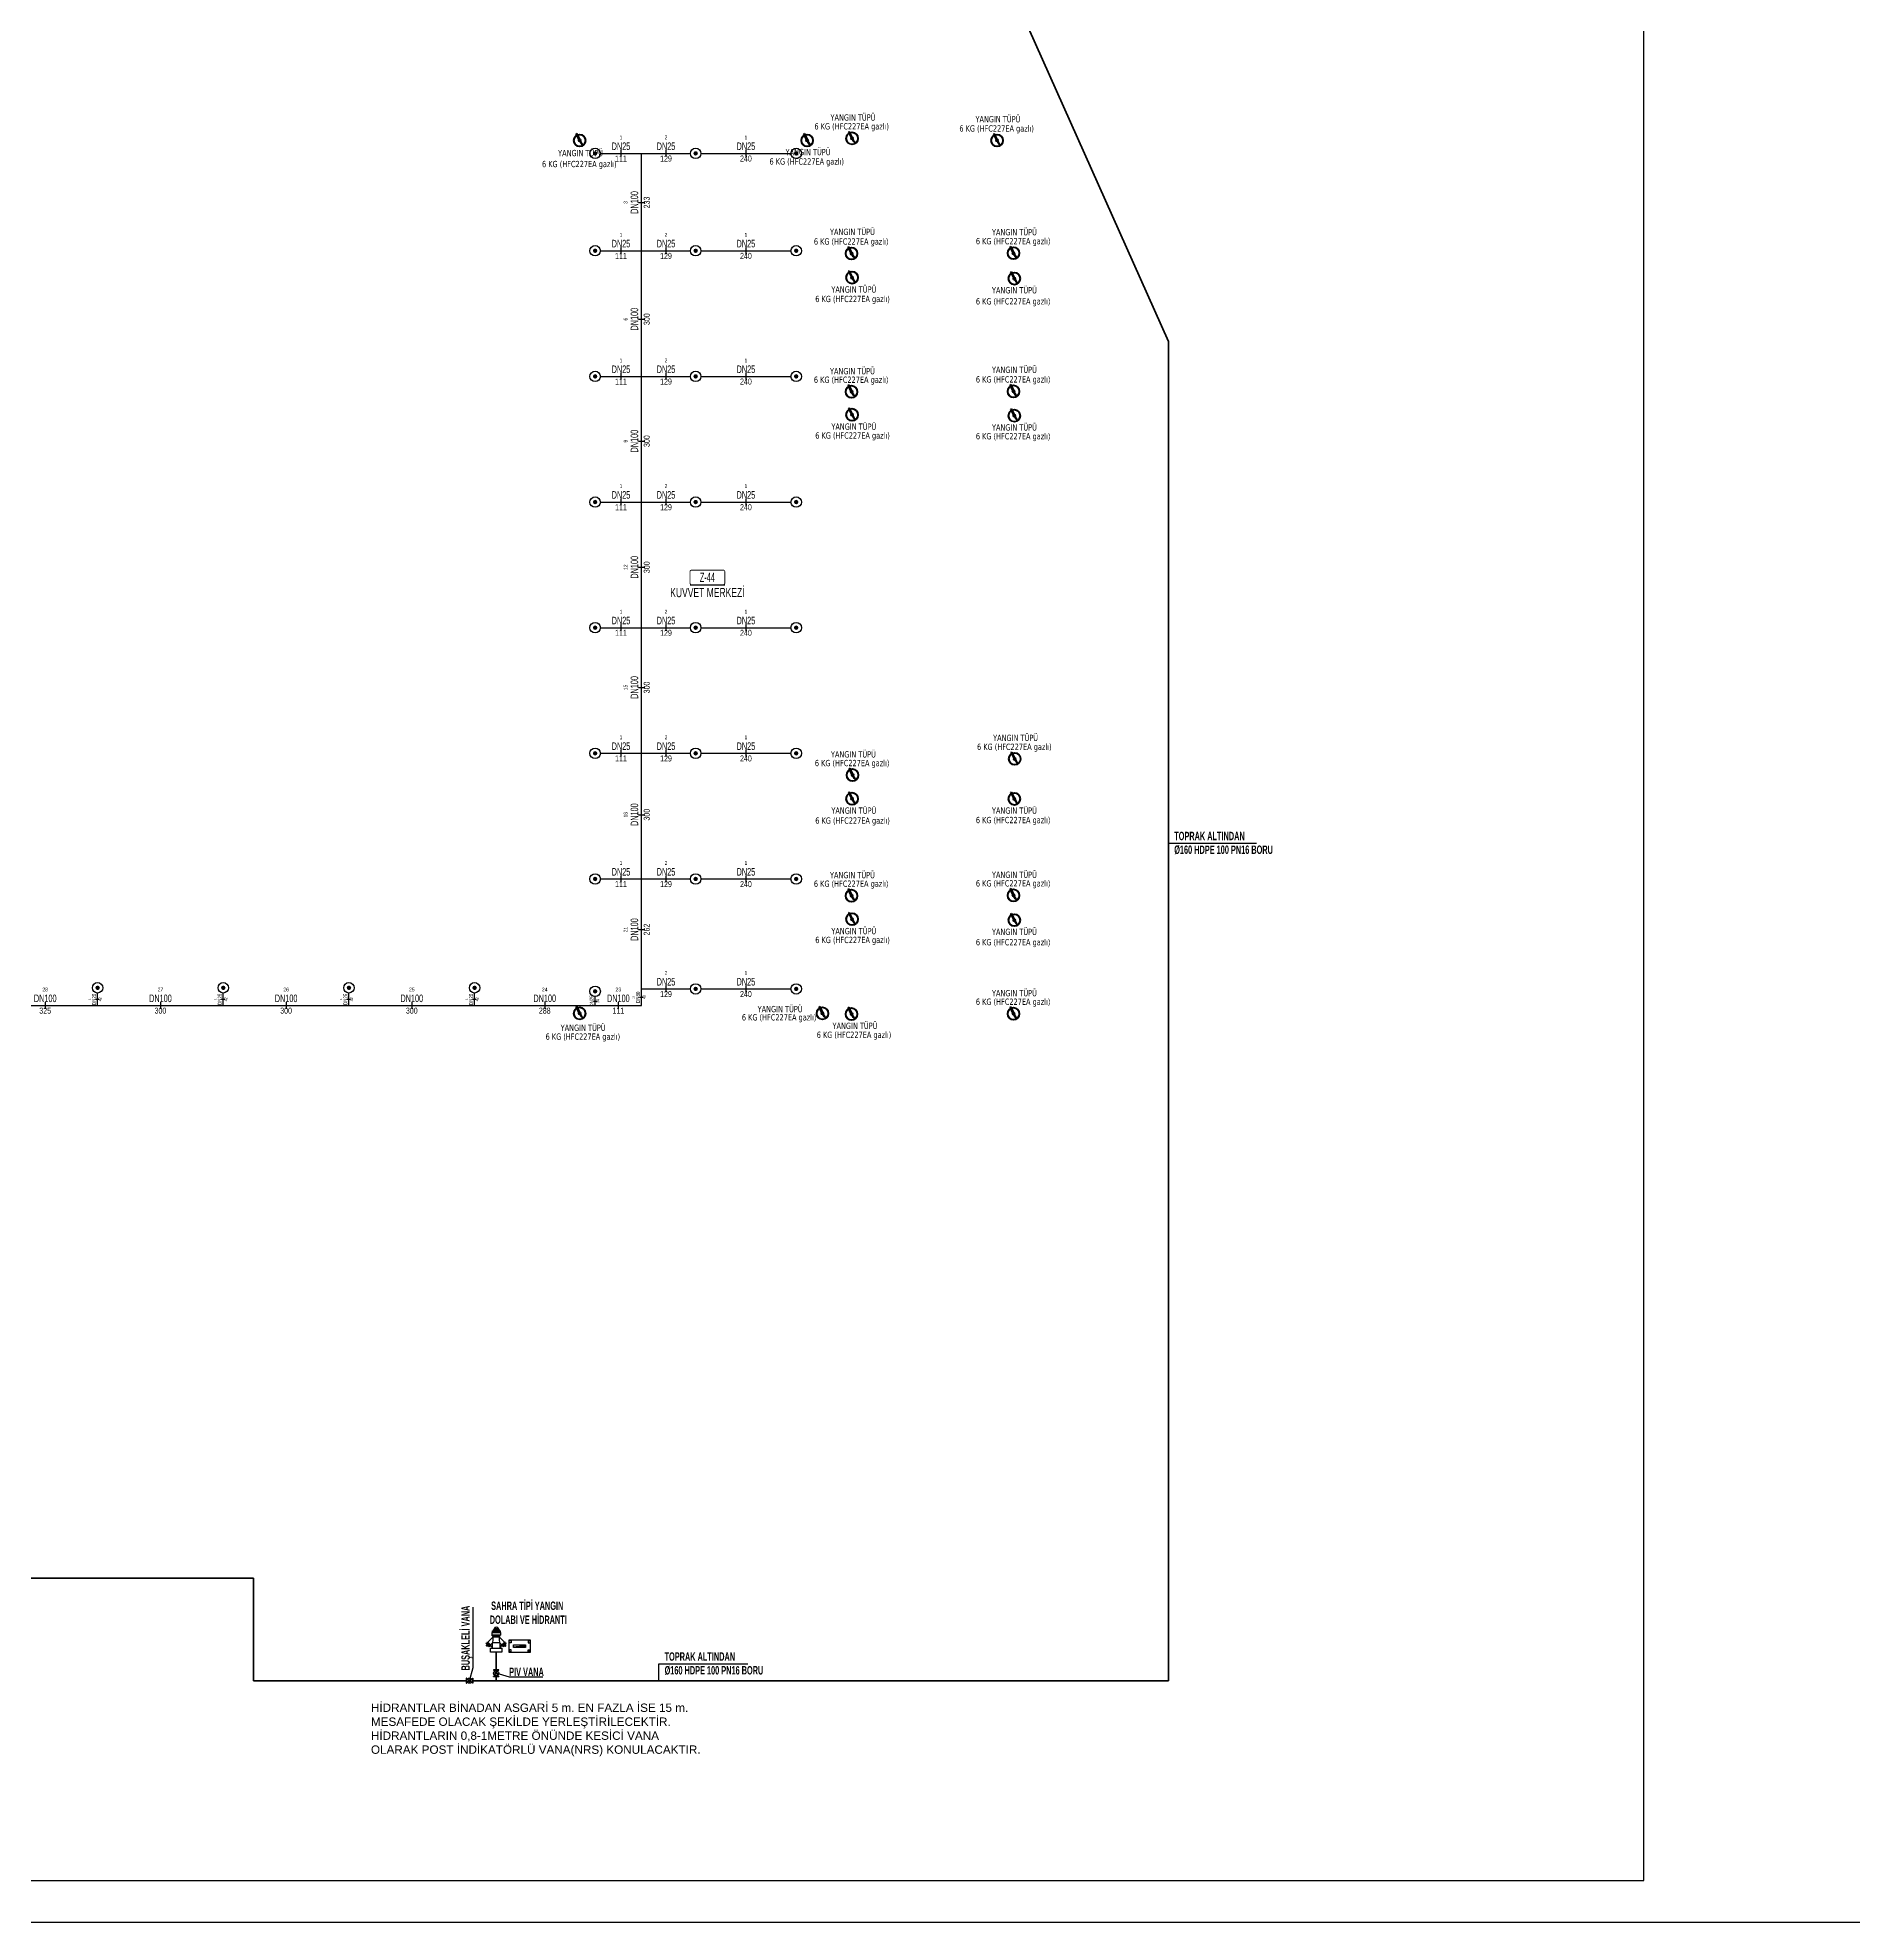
# Model space of a CAD drawing. Header units: centimetres. Extents: x 394264 to 551709, y 50011 to 59011.
# Drawn here: x 498230 to 502564, y 50011 to 54511 of the extents above; entities that cross this region are included whole.
import ezdxf
from ezdxf.enums import TextEntityAlignment as Align

# ---------------------------------------------------------------- set-up
doc = ezdxf.new("R2010")
doc.units = ezdxf.units.CM
doc.layers.get('0').update_dxf_attribs({"lineweight": 9})
for name, color, linetype in [('-M-MAHAL-DEBILER', 7, 'Continuous'), ('-M-MAHAL-ETIKET-NOT', 7, 'Continuous'), ('-M-MAHAL-ETIKET-NOTM', 7, 'Continuous'), ('-M-MAHAL-ETK-', 7, 'Continuous'), ('-M-MAHAL-HAVA-DEGISIM', 7, 'Continuous'), ('-M-MAHAL-NO', 7, 'Continuous'), ('-M-MAHAL-NOM', 7, 'Continuous'), ('-M-YNGN-BORUID', 7, 'Continuous'), ('-M-YNGN-BORUUZUN', 7, 'Continuous'), ('-M-YNGN-BORUYUK', 7, 'Continuous'), ('-M-YNGN-SPR-YUK', 7, 'Continuous'), ('-M-YNGN-ZON6-CAP-', 7, 'Continuous'), ('-M-YNGN-ZON6-SPR-', 7, 'Continuous')]:
    doc.layers.add(name, color=color, linetype=linetype)
doc.layers.add('-M-YNGN-SPR-CAPCIZGI', color=188, linetype='Continuous', plot=False)
for name, color, linetype, lineweight in [('-M-YNGN-ZON6', 11, 'SP', 30), ('0-KRCN-Z-ANTET', 71, 'Continuous', 30), ('0-MEK-SHT-YAZI-ÇAP-TEMSU', 81, 'Continuous', 30), ('0-MEK-YNG-BORU', 1, 'boruYLINE', 40), ('0-MEK-YNG-CIHAZ', 4, 'Continuous', 30), ('0-MEK-YNG-KURESEL VANA', 4, 'Continuous', 25), ('0-MEK-YNG-YANGINDOLABI', 171, 'Continuous', 35), ('0-MEK-YNG-YAZI', 71, 'Continuous', 35), ('0-MEK-Z-ANTET', 71, 'Continuous', 30), ('3-ME-01', 26, 'boruYLINE', 35)]:
    doc.layers.add(name, color=color, linetype=linetype, lineweight=lineweight)
doc.layers.add('0-MEK-WIPEOUT', color=7, linetype='Continuous', lineweight=15, plot=False)
doc.styles.add('-M-ISSO-TEXT-TTF', font='ARIALN.TTF')
doc.styles.add('-M-MHLETK-NOT', font='romans.shx', dxfattribs={"width": 0.7})
doc.styles.add('-M-MHLETK-TEXT', font='ARIALN.TTF', dxfattribs={"width": 0.7})
doc.styles.add('CAP', font='ARIALNB.TTF')
doc.styles.add('CIZGI', font='tahoma.ttf', dxfattribs={"width": 0.8, "oblique": 20})
doc.styles.add('HCAD', font='HCAD.SHX', dxfattribs={"width": 0.8, "height": 0.2})
doc.styles.add('PIPESIZE', font='hcad.shx', dxfattribs={"width": 0.8})
doc.styles.add('ROMANS', font='tahoma.ttf', dxfattribs={"width": 0.8})
doc.styles.add('SPR-NOT', font='romans.shx')
doc.styles.get("Standard").update_dxf_attribs({"font": 'arial.ttf'})
doc.linetypes.add('boruYLINE', pattern='A,50,-0.8,["Y",CAP,S=7,R=0,X=0,Y=-3],-7', length=57.8)
doc.linetypes.add('SP', pattern='A,2,-0.1,["SP",CIZGI,S=0.14,R=0.2,X=0,Y=-0.07],-0.255', length=2.355)

# ---------------------------------------------------------------- blocks, each defined once
blk = doc.blocks.new('G$CF1021D0B')
at = {"color": 4}
blk.add_wipeout([(-17, -12), (-18, -15), (-20, -15), (-20, 15), (-18, 15), (-17, 12), (-12, 9), (-11, 10), (-10, 11), (-9, 12), (-8, 13), (-6, 14), (-4, 14), (-2, 15), (0, 15), (1, 15), (2, 15), (4, 15), (5, 14), (7, 13), (8, 13), (9, 12), (11, 11), (12, 10), (12, 9), (17, 12), (18, 15), (20, 15), (20, -15), (18, -15), (17, -12), (16, -11), (12, -9), (12, -9), (11, -10), (10, -11), (10, -12), (9, -12), (8, -13), (7, -13), (6, -14), (6, -14), (5, -14), (3, -15), (1, -15), (0, -15), (0, -15), (-2, -15), (-4, -15), (-4, -14), (-6, -14), (-6, -14), (-8, -13), (-9, -12), (-10, -11), (-11, -10), (-12, -9), (-12, -9)], dxfattribs=at).dxf.layer = '0-MEK-WIPEOUT'
at = {"layer": '0-MEK-YNG-KURESEL VANA'}
for p, q in [((-5, 3), (-17, 12)), ((-17, -12), (-17, 12)), ((4, 4), (17, 12)), ((17, -12), (17, 12)), ((-17, -12), (-5, -3)), ((17, -12), (4, -4))]:
    blk.add_line(p, q, dxfattribs=at)
for points in [[(-18, 15), (-20, 15), (-20, -15), (-18, -15)], [(18, 15), (20, 15), (20, -15), (18, -15)]]:
    blk.add_lwpolyline(points, close=True, dxfattribs=at)
at = {"layer": '0-MEK-YNG-KURESEL VANA', "const_width": 2}
for points in [[(0, 6), (0, 15)], [(0, -15), (0, -6)]]:
    blk.add_lwpolyline(points, dxfattribs=at)
at = {"layer": '0-MEK-YNG-KURESEL VANA'}
for radius in [15, 5.68]:
    blk.add_circle((0, 0), radius, dxfattribs=at)
blk = doc.blocks.new('SAHRA TİPİ YANGIN DOLABI VE HİDRANTI')
at = {"layer": '0-MEK-SHT-YAZI-ÇAP-TEMSU', "linetype": 'Continuous'}
blk.add_line((268, -1), (76, -1), dxfattribs=at)
at = {"layer": '0-MEK-YNG-BORU', "ltscale": 30}
blk.add_line((0, 142), (0, 41), dxfattribs=at)
at = {"layer": '0-MEK-YNG-CIHAZ'}
for p, q in [((-48, 199), (-18, 229)), ((-18, 239), (-19, 239)), ((-18, 267), (-18, 264)), ((-18, 267), (20, 267)), ((-18, 258), (-18, 261)), ((-18, 255), (-18, 255)), ((-18, 229), (18, 229)), ((-12, 274), (15, 274)), ((48, 199), (18, 229)), ((20, 239), (19, 239)), ((20, 267), (20, 264)), ((20, 258), (20, 261)), ((20, 255), (20, 255)), ((-54, 193), (-51, 196)), ((-35, 181), (-38, 178)), ((-19, 198), (-32, 184)), ((-19, 198), (19, 198)), ((19, 198), (32, 184)), ((35, 181), (38, 178)), ((54, 193), (51, 196)), ((196, 210), (72, 210)), ((72, 210), (72, 142)), ((72, 142), (196, 142)), ((75, 208), (86, 208)), ((75, 196), (75, 208)), ((86, 196), (75, 196)), ((86, 156), (75, 156)), ((75, 156), (75, 145)), ((75, 145), (86, 145)), ((86, 208), (86, 196)), ((86, 145), (86, 156)), ((100, 169), (100, 183)), ((100, 183), (169, 183)), ((100, 171), (168, 182)), ((168, 171), (100, 171)), ((169, 169), (100, 169)), ((115, 172), (167, 181)), ((167, 172), (115, 172)), ((129, 173), (165, 179)), ((165, 173), (129, 173)), ((143, 174), (164, 178)), ((164, 174), (143, 174)), ((157, 175), (163, 176)), ((163, 175), (157, 175)), ((163, 176), (163, 175)), ((164, 178), (164, 174)), ((165, 179), (165, 173)), ((167, 181), (167, 172)), ((168, 182), (168, 171)), ((169, 183), (169, 169)), ((194, 208), (183, 208)), ((183, 208), (183, 196)), ((183, 196), (194, 196)), ((183, 145), (183, 156)), ((183, 156), (194, 156)), ((194, 145), (183, 145)), ((194, 196), (194, 208)), ((194, 156), (194, 145)), ((196, 142), (196, 210))]:
    blk.add_line(p, q, dxfattribs=at)
for points in [[(-22, 239), (-22, 255), (25, 255), (25, 239)], [(-22, 239), (22, 239), (22, 236), (-22, 236)], [(-20, 264), (23, 264), (23, 261), (-20, 261)], [(-20, 258), (23, 258), (23, 255), (-20, 255)], [(-58, 192), (-55, 195), (-37, 176), (-40, 173)], [(-52, 198), (-49, 201), (-31, 182), (-34, 179)], [(-32, 142), (-32, 164), (32, 164), (32, 142)], [(52, 198), (49, 201), (31, 182), (34, 179)], [(58, 192), (55, 195), (37, 176), (40, 173)]]:
    blk.add_lwpolyline(points, close=True, dxfattribs=at)
for points in [[(-18, 267), (-12, 274)], [(20, 267), (15, 274), (15, 276), (-12, 276)], [(-12, 274), (-12, 276)], [(-22, 187), (-22, 164)], [(22, 187), (22, 164)]]:
    blk.add_lwpolyline(points, dxfattribs=at)
for points in [[(-52, 185), (-46, 180), (-50, 176, -0.414214), (-53, 176), (-55, 179, -0.414214), (-55, 182)], [(-22, 179), (-22, 172), (-26, 172, -0.414214), (-29, 174), (-29, 177, -0.414214), (-26, 179)], [(22, 179), (22, 172), (26, 172, 0.414214), (29, 174), (29, 177, 0.414214), (26, 179)], [(52, 185), (46, 180), (50, 176, 0.414214), (53, 176), (55, 179, 0.414214), (55, 182)]]:
    blk.add_lwpolyline(points, format="xyb", close=True, dxfattribs=at)
for centre, radius, start, end in [((-111, 216), 93.7, 341.7681, 12.076), ((1, 270), 14.7, 25.4783, 154.5217), ((111, 216), 93.7, 167.924, 198.2319)]:
    blk.add_arc(centre, radius, start, end, dxfattribs=at)
at = {"layer": '0-MEK-SHT-YAZI-ÇAP-TEMSU', "linetype": 'Continuous', "style": 'CAP', "width": 0.7}
for s, p in [('SAHRA TİPİ YANGIN ', (184, 384, 50738)), ('DOLABI VE HİDRANTI', (184, 304, 50738)), ('PIV VANA', (174, 5, 50738))]:
    blk.add_text(s, height=48, dxfattribs=at).set_placement(p, align=Align.CENTER)
at = {"layer": '3-ME-01', "rotation": 270}
blk.add_blockref('G$CF1021D0B', (0, 21), dxfattribs=at)
at = {"layer": '0-MEK-SHT-YAZI-ÇAP-TEMSU', "linetype": 'Continuous'}
blk.add_line((76, -1), (0, 21), dxfattribs=at)
at = {"layer": '0-MEK-YNG-BORU', "ltscale": 30}
blk.add_line((0, 0), (0, -22), dxfattribs=at)
blk = doc.blocks.new('M-MHLETK-YNG')
at = {"layer": '-M-MAHAL-ETIKET-NOTM', "color": 3, "style": '-M-ISSO-TEXT-TTF', "width": 0.8, "flags": 8}
blk.add_attdef('MAH-ADI2', text='', height=1.11, dxfattribs=at).set_placement((0, -2.55), align=Align.MIDDLE_CENTER)
at = {"layer": '-M-MAHAL-HAVA-DEGISIM', "style": '-M-MHLETK-NOT', "width": 0.5, "flags": 8}
blk.add_attdef('HAVADEG', text='', height=0.6, dxfattribs=at).set_placement((0, 3.61), align=Align.MIDDLE_CENTER)
blk.add_wipeout([(-2.08, 1.74), (2.08, 1.74), (2.08, 0), (-2.08, 0)]).dxf.layer = '-M-MAHAL-ETK-'
at = {"layer": '-M-MAHAL-ETK-', "color": 0}
for p, q in [((-2.08, 0), (2.08, 0)), ((-1.16, 0), (-1.16, 0))]:
    blk.add_line(p, q, dxfattribs=at)
blk.add_lwpolyline([(-1.88, 1.74, 0.1, 0.1, 0), (1.88, 1.74, 0.1, 0.1, -0.414214), (2.08, 1.54, 0.1, 0.1, 0), (2.08, 0.2, 0.1, 0.1, -0.414214), (1.88, 0, 0.1, 0.1, 0), (-1.88, 0, 0.1, 0.1, -0.414214), (-2.08, 0.2, 0.1, 0.1, 0), (-2.08, 1.54, 0.1, 0.1, -0.414214)], format="xyseb", close=True, dxfattribs=at)
at = {"layer": '-M-MAHAL-DEBILER', "color": 4, "style": '-M-MHLETK-NOT', "width": 0.5, "flags": 8}
blk.add_attdef('DEBIS', text='', height=0.4, dxfattribs=at).set_placement((-2.17, 2.15), align=Align.MIDDLE_CENTER)
at = {"layer": '-M-MAHAL-DEBILER', "color": 191, "style": '-M-MHLETK-NOT', "width": 0.5, "flags": 8}
blk.add_attdef('DEBIR', text='', height=0.4, dxfattribs=at).set_placement((-1.61, 2.15), align=Align.MIDDLE_CENTER)
at = {"layer": '-M-MAHAL-DEBILER', "color": 31, "style": '-M-MHLETK-NOT', "width": 0.5, "flags": 8}
blk.add_attdef('DEBIF', text='', height=0.4, dxfattribs=at).set_placement((1.59, 2.15), align=Align.MIDDLE_CENTER)
at = {"layer": '-M-MAHAL-DEBILER', "color": 1, "style": '-M-MHLETK-NOT', "width": 0.5, "flags": 8}
blk.add_attdef('DEBIE', text='', height=0.4, dxfattribs=at).set_placement((2.32, 2.15), align=Align.MIDDLE_CENTER)
at = {"layer": '-M-MAHAL-ETIKET-NOT', "color": 3}
for tag, height, style, width, flags, p in [('KIS', 0.04, '-M-MHLETK-NOT', 0.5, 9, (-2.59, 1.62)), ('ALAN', 0.04, '-M-MHLETK-NOT', 0.5, 9, (-2.58, 1.56)), ('RH', 0.04, '-M-MHLETK-NOT', 0.5, 9, (-2.39, 1.62)), ('YUKSEKLIK', 0.04, '-M-MHLETK-NOT', 0.5, 9, (-2.32, 1.56)), ('YAZ', 0.04, '-M-MHLETK-NOT', 0.5, 9, (-2.18, 1.62)), ('MAH-ADI', 1.11, '-M-ISSO-TEXT-TTF', 0.8, 8, (0, -0.93))]:
    blk.add_attdef(tag, text='', height=height, dxfattribs=dict(at, style=style, width=width, flags=flags)).set_placement(p, align=Align.MIDDLE_CENTER)
at = {"layer": '-M-MAHAL-ETIKET-NOT', "color": 3, "style": '-M-MHLETK-NOT', "width": 0.5, "flags": 9}
for tag, p, height in [('HL', (-2.62, 1.49), 0.0286), ('KLKTR', (-2.62, 1.42), 0.04), ('RDY-BOY1', (-2.61, 1.37), 0.0286), ('RDY-BOY2', (-2.61, 1.32), 0.0286), ('RDY-BOY3', (-2.61, 1.27), 0.0286), ('RDY-BOY4', (-2.61, 1.22), 0.0286), ('KON-BOY1', (-2.61, 1.14), 0.0286), ('KON-BOY2', (-2.61, 1.09), 0.0286), ('KON-BOY3', (-2.61, 1.04), 0.0286), ('FCU-TIP1', (-2.61, 0.96), 0.0286), ('FCU-TIP2', (-2.61, 0.91), 0.0286), ('FCU-TIP3', (-2.61, 0.86), 0.0286), ('VRV-TIP1', (-2.61, 0.76), 0.0286), ('VRV-TIP2', (-2.61, 0.71), 0.0286), ('HLA', (-2.52, 1.49), 0.0286), ('FCU-ADET1', (-2.52, 0.96), 0.0286), ('FCU-ADET2', (-2.52, 0.91), 0.0286), ('FCU-ADET3', (-2.52, 0.86), 0.0286), ('VRV-ADET1', (-2.52, 0.76), 0.0286), ('VRV-ADET2', (-2.52, 0.71), 0.0286), ('RDY-TIP1', (-2.5, 1.37), 0.0286), ('RDY-TIP2', (-2.5, 1.32), 0.0286), ('RDY-TIP3', (-2.5, 1.27), 0.0286), ('RDY-TIP4', (-2.5, 1.22), 0.0286), ('KON-TIP1', (-2.5, 1.14), 0.0286), ('KON-TIP2', (-2.5, 1.09), 0.0286), ('KON-TIP3', (-2.5, 1.04), 0.0286), ('FCU-KAP1', (-2.4, 0.96), 0.0286), ('FCU-KAP2', (-2.4, 0.91), 0.0286), ('FCU-KAP3', (-2.4, 0.86), 0.0286), ('VRV-KAP1', (-2.4, 0.76), 0.0286), ('VRV-KAP2', (-2.4, 0.71), 0.0286), ('RDY-ADET1', (-2.39, 1.37), 0.0286), ('RDY-ADET2', (-2.39, 1.32), 0.0286), ('RDY-ADET3', (-2.39, 1.27), 0.0286), ('RDY-ADET4', (-2.39, 1.22), 0.0286), ('KON-ADET1', (-2.39, 1.14), 0.0286), ('KON-ADET2', (-2.39, 1.09), 0.0286), ('KON-ADET3', (-2.39, 1.04), 0.0286), ('FCU-DUY1', (-2.27, 0.96), 0.0286), ('FCU-DUY2', (-2.27, 0.91), 0.0286), ('FCU-DUY3', (-2.27, 0.86), 0.0286), ('VRV-DUY1', (-2.27, 0.76), 0.0286), ('VRV-DUY2', (-2.27, 0.71), 0.0286), ('RDY-ISI1', (-2.27, 1.37), 0.0286), ('RDY-ISI2', (-2.27, 1.32), 0.0286), ('RDY-ISI3', (-2.27, 1.27), 0.0286), ('RDY-ISI4', (-2.27, 1.22), 0.0286), ('KON-ISI1', (-2.27, 1.14), 0.0286), ('KON-ISI2', (-2.27, 1.09), 0.0286), ('KON-ISI3', (-2.27, 1.04), 0.0286), ('SHG', (-2.23, 1.49), 0.0286), ('AHU', (-2.23, 1.44), 0.0286), ('FCU-SOG1', (-2.15, 0.96), 0.0286), ('FCU-SOG2', (-2.15, 0.91), 0.0286), ('FCU-SOG3', (-2.15, 0.86), 0.0286), ('VRV-SOG1', (-2.15, 0.76), 0.0286), ('VRV-SOG2', (-2.15, 0.71), 0.0286), ('LHG', (-2.13, 1.49), 0.0286), ('RDY-BNP1', (-2.1, 1.37), 0.0286), ('RDY-BNP2', (-2.1, 1.32), 0.0286), ('RDY-BNP3', (-2.1, 1.27), 0.0286), ('RDY-BNP4', (-2.1, 1.22), 0.0286), ('KON-BNP1', (-2.1, 1.14), 0.0286), ('KON-BNP2', (-2.1, 1.09), 0.0286), ('KON-BNP3', (-2.1, 1.04), 0.0286), ('HG', (-2.04, 1.49), 0.0286), ('FCU-ISI1', (-2.04, 0.96), 0.0286), ('FCU-ISI2', (-2.04, 0.91), 0.0286), ('FCU-ISI3', (-2.04, 0.86), 0.0286), ('VRV-ISI1', (-2.04, 0.76), 0.0286), ('VRV-ISI2', (-2.04, 0.71), 0.0286), ('HGA', (-1.96, 1.49), 0.0286), ('EF', (-1.96, 1.44), 0.0286), ('RDY-BNK1', (-1.96, 1.37), 0.0286), ('RDY-BNK2', (-1.96, 1.32), 0.0286), ('RDY-BNK3', (-1.96, 1.27), 0.0286), ('RDY-BNK4', (-1.96, 1.22), 0.0286), ('KON-BNK1', (-1.96, 1.14), 0.0286), ('KON-BNK2', (-1.96, 1.09), 0.0286), ('KON-BNK3', (-1.96, 1.04), 0.0286), ('FCU-DEBI1', (-1.95, 0.96), 0.0286), ('FCU-DEBI2', (-1.95, 0.91), 0.0286), ('FCU-DEBI3', (-1.95, 0.86), 0.0286), ('VRV-DEBI1', (-1.95, 0.76), 0.0286), ('VRV-DEBI2', (-1.95, 0.71), 0.0286), ('FCU-BNP1', (-1.83, 0.96), 0.0286), ('FCU-BNP2', (-1.83, 0.91), 0.0286), ('FCU-BNP3', (-1.83, 0.86), 0.0286), ('VRV-BNP1', (-1.83, 0.76), 0.0286), ('VRV-BNP2', (-1.83, 0.71), 0.0286), ('FCU-BNK1', (-1.61, 0.96), 0.0286), ('FCU-BNK2', (-1.61, 0.91), 0.0286), ('FCU-BNK3', (-1.61, 0.86), 0.0286), ('VRV-BNK1', (-1.61, 0.76), 0.0286), ('VRV-BNK2', (-1.61, 0.71), 0.0286)]:
    blk.add_attdef(tag, p, '', height=height, dxfattribs=at)
at = {"layer": '-M-MAHAL-HAVA-DEGISIM', "style": '-M-MHLETK-NOT', "width": 0.5, "flags": 8}
blk.add_attdef('HAVA', text='', height=0.6, dxfattribs=at).set_placement((0, 2.4), align=Align.MIDDLE_CENTER)
at = {"layer": '-M-MAHAL-NO', "color": 7, "style": '-M-MHLETK-TEXT', "width": 0.6, "flags": 8}
blk.add_attdef('MAH-NO', text='', height=1.11, dxfattribs=at).set_placement((0, 0.89), align=Align.MIDDLE_CENTER)
at = {"layer": '-M-MAHAL-NOM', "color": 7, "style": '-M-MHLETK-TEXT', "width": 0.6, "flags": 8}
blk.add_attdef('MAH-NOM', text='', height=1.11, dxfattribs=at).set_placement((0, 0.89), align=Align.MIDDLE_CENTER)
blk = doc.blocks.new('G$C03FB175B')
at = {"layer": '0-MEK-YNG-YANGINDOLABI', "linetype": 'Continuous'}
for p, q in [((-8.8, 15.1), (-6.6, 16.3)), ((0.8, -3.4), (-8.8, 15.1)), ((3, -2), (-6.6, 16.3)), ((0.8, -3.4), (3, -2))]:
    blk.add_line(p, q, dxfattribs=at)
blk.add_circle((0, 0), 14.6, dxfattribs=at)
at = {"layer": '0-MEK-YNG-YANGINDOLABI', "color": 200}
for radius in [13.8, 2.8, 2.06]:
    blk.add_circle((0, 0), radius, dxfattribs=at)
for centre, radius, start, end in [((30.3, 11.3), 32.5, 206.37, 226.4618), ((28.1, 10), 28.5, 205.7033, 228.3821)]:
    blk.add_arc(centre, radius, start, end, dxfattribs=at)
blk = doc.blocks.new('SP-C-UP-12')
at = {"ltscale": 10}
blk.add_line((0, 0), (0, 0), dxfattribs=at)
at = {"color": 1, "linetype": 'Continuous'}
blk.add_circle((0, 0), 12.5, dxfattribs=at)
at = {"ltscale": 10}
for points in [[(-5.4, 0), (-3.8, 3.8), (-3.8, -3.8), (0, 5.4)], [(-3.8, -3.8), (0, 5.4), (0, -5.4), (3.8, 3.8)], [(0, -5.4), (3.8, 3.8), (3.8, -3.8), (5.4, 0)]]:
    blk.add_solid(points, dxfattribs=at)
at = {"layer": '-M-YNGN-SPR-YUK', "style": 'SPR-NOT', "width": 0.5, "flags": 9}
for tag, p in [('YUK', (0, 17.8)), ('CAP', (0, 14.4)), ('TIP', (0.2, 10.8))]:
    blk.add_attdef(tag, text='', height=2.5, dxfattribs=at).set_placement(p, align=Align.MIDDLE_CENTER)
blk = doc.blocks.new('SPRKL100')
at = {"layer": '-M-YNGN-SPR-CAPCIZGI'}
blk.add_line((0, 0.43), (0, -0.43), dxfattribs=at)
at = {"layer": '-M-YNGN-BORUID', "color": 0, "style": 'HCAD', "width": 0.8, "flags": 1}
blk.add_attdef('DIC', text='', height=0.4, dxfattribs=at).set_placement((0, -1.69), align=Align.CENTER)
at = {"layer": '-M-YNGN-BORUUZUN', "color": 0, "style": 'HCAD', "width": 0.7}
blk.add_attdef('BOY', text='', height=0.8, dxfattribs=at).set_placement((0, -1.08), align=Align.CENTER)
at = {"layer": '-M-YNGN-BORUYUK', "color": 6, "style": 'PIPESIZE', "width": 0.8}
blk.add_attdef('YUK', text='', height=0.5, dxfattribs=at).set_placement((0, 1.87), align=Align.CENTER)
at = {"color": 0, "style": 'PIPESIZE', "width": 0.7}
blk.add_attdef('CAP', text='', height=1, dxfattribs=at).set_placement((0, 0.45), align=Align.CENTER)
blk = doc.blocks.new('A$C69E72EB0')
at = {"layer": '-M-YNGN-ZON6', "ltscale": 50}
for p, q in [((499572.9, 54235), (499671.3, 54235)), ((499671.3, 54002.5), (499671.3, 54235)), ((499671.3, 54235), (499787.9, 54235)), ((499812.9, 54235), (500027.9, 54235)), ((499572.9, 54002.5), (499671.3, 54002.5)), ((499671.3, 53702.5), (499671.3, 54002.5)), ((499671.3, 54002.5), (499787.9, 54002.5)), ((499812.9, 54002.5), (500027.9, 54002.5)), ((499572.9, 53702.5), (499671.3, 53702.5)), ((499671.3, 53402.5), (499671.3, 53702.5)), ((499671.3, 53702.5), (499787.9, 53702.5)), ((499812.9, 53702.5), (500027.9, 53702.5)), ((499572.9, 53402.5), (499671.3, 53402.5)), ((499671.3, 53102.5), (499671.3, 53402.5)), ((499671.3, 53402.5), (499787.9, 53402.5)), ((499812.9, 53402.5), (500027.9, 53402.5)), ((499572.9, 53102.5), (499671.3, 53102.5)), ((499671.3, 52802.5), (499671.3, 53102.5)), ((499671.3, 53102.5), (499787.9, 53102.5)), ((499812.9, 53102.5), (500027.9, 53102.5)), ((499572.9, 52802.5), (499671.3, 52802.5)), ((499671.3, 52502.5), (499671.3, 52802.5)), ((499671.3, 52802.5), (499787.9, 52802.5)), ((499812.9, 52802.5), (500027.9, 52802.5)), ((499572.9, 52502.5), (499671.3, 52502.5)), ((499671.3, 52240), (499671.3, 52502.5)), ((499671.3, 52502.5), (499787.9, 52502.5)), ((499812.9, 52502.5), (500027.9, 52502.5)), ((498094.7, 52200.4), (498419.7, 52200.4)), ((498372.7, 52200.4), (498372.7, 52230.1)), ((498372.7, 52200.4), (498672.7, 52200.4)), ((498672.7, 52200.4), (498672.7, 52230.1)), ((498672.7, 52200.4), (498972.7, 52200.4)), ((498972.7, 52200.4), (498972.7, 52230.1)), ((498972.7, 52200.4), (499272.7, 52200.4)), ((499272.7, 52200.4), (499272.7, 52230.1)), ((499272.7, 52200.4), (499560.4, 52200.4)), ((499560.4, 52200.4), (499560.4, 52221.7)), ((499560.4, 52200.4), (499671.3, 52200.4)), ((499671.3, 52200.4), (499671.3, 52240)), ((499671.3, 52240), (499787.9, 52240)), ((499812.9, 52240), (500027.9, 52240))]:
    blk.add_line(p, q, dxfattribs=at)
at = {"layer": '-M-YNGN-ZON6-CAP-', "xscale": 18, "yscale": 18, "zscale": 18}
for p, values in [((499622.1, 54235), {'YUK': '1', 'CAP': 'DN25', 'BOY': '111'}), ((499729.6, 54235), {'YUK': '2', 'CAP': 'DN25', 'BOY': '129'}), ((499920.4, 54235), {'YUK': '1', 'CAP': 'DN25', 'BOY': '240'}), ((499622.1, 54002.5), {'YUK': '1', 'CAP': 'DN25', 'BOY': '111'}), ((499729.6, 54002.5), {'YUK': '2', 'CAP': 'DN25', 'BOY': '129'}), ((499920.4, 54002.5), {'YUK': '1', 'CAP': 'DN25', 'BOY': '240'}), ((499622.1, 53702.5), {'YUK': '1', 'CAP': 'DN25', 'BOY': '111'}), ((499729.6, 53702.5), {'YUK': '2', 'CAP': 'DN25', 'BOY': '129'}), ((499920.4, 53702.5), {'YUK': '1', 'CAP': 'DN25', 'BOY': '240'}), ((499622.1, 53402.5), {'YUK': '1', 'CAP': 'DN25', 'BOY': '111'}), ((499729.6, 53402.5), {'YUK': '2', 'CAP': 'DN25', 'BOY': '129'}), ((499920.4, 53402.5), {'YUK': '1', 'CAP': 'DN25', 'BOY': '240'}), ((499622.1, 53102.5), {'YUK': '1', 'CAP': 'DN25', 'BOY': '111'}), ((499729.6, 53102.5), {'YUK': '2', 'CAP': 'DN25', 'BOY': '129'}), ((499920.4, 53102.5), {'YUK': '1', 'CAP': 'DN25', 'BOY': '240'}), ((499622.1, 52802.5), {'YUK': '1', 'CAP': 'DN25', 'BOY': '111'}), ((499729.6, 52802.5), {'YUK': '2', 'CAP': 'DN25', 'BOY': '129'}), ((499920.4, 52802.5), {'YUK': '1', 'CAP': 'DN25', 'BOY': '240'}), ((499622.1, 52502.5), {'YUK': '1', 'CAP': 'DN25', 'BOY': '111'}), ((499729.6, 52502.5), {'YUK': '2', 'CAP': 'DN25', 'BOY': '129'}), ((499920.4, 52502.5), {'YUK': '1', 'CAP': 'DN25', 'BOY': '240'}), ((499729.6, 52240), {'YUK': '2', 'CAP': 'DN25', 'BOY': '129'}), ((499920.4, 52240), {'YUK': '1', 'CAP': 'DN25', 'BOY': '240'}), ((498247.6, 52200.4), {'YUK': '28', 'CAP': 'DN100', 'BOY': '325'}), ((498522.7, 52200.4), {'YUK': '27', 'CAP': 'DN100', 'BOY': '300'}), ((498822.7, 52200.4), {'YUK': '26', 'CAP': 'DN100', 'BOY': '300'}), ((499122.7, 52200.4), {'YUK': '25', 'CAP': 'DN100', 'BOY': '300'}), ((499440.1, 52200.4), {'YUK': '24', 'CAP': 'DN100', 'BOY': '288'}), ((499615.8, 52200.4), {'YUK': '23', 'CAP': 'DN100', 'BOY': '111'})]:
    blk.add_blockref('SPRKL100', p, dxfattribs=at).add_auto_attribs(values)
at = {"layer": '-M-YNGN-ZON6-CAP-', "rotation": 90}
for p, xscale, yscale, zscale, values in [((499671.3, 54117.8), 18, 18, 18, {'YUK': '3', 'CAP': 'DN100', 'BOY': '233'}), ((499671.3, 53839.2), 18, 18, 18, {'YUK': '6', 'CAP': 'DN100', 'BOY': '300'}), ((499671.3, 53548), 18, 18, 18, {'YUK': '9', 'CAP': 'DN100', 'BOY': '300'}), ((499671.3, 53246.8), 18, 18, 18, {'YUK': '12', 'CAP': 'DN100', 'BOY': '300'}), ((499671.3, 52959.8), 18, 18, 18, {'YUK': '15', 'CAP': 'DN100', 'BOY': '300'}), ((499671.3, 52656), 18, 18, 18, {'YUK': '18', 'CAP': 'DN100', 'BOY': '300'}), ((499671.3, 52381.7), 18, 18, 18, {'YUK': '21', 'CAP': 'DN100', 'BOY': '262'}), ((498372.7, 52215.2), 9, 9, 9, {'YUK': '1', 'CAP': 'DN25', 'BOY': '42'}), ((498672.7, 52215.2), 9, 9, 9, {'YUK': '1', 'CAP': 'DN25', 'BOY': '42'}), ((498972.7, 52215.2), 9, 9, 9, {'YUK': '1', 'CAP': 'DN25', 'BOY': '42'}), ((499272.7, 52215.2), 9, 9, 9, {'YUK': '1', 'CAP': 'DN25', 'BOY': '42'}), ((499560.4, 52211.1), 9, 9, 9, {'YUK': '1', 'CAP': 'DN25', 'BOY': '34'}), ((499671.3, 52220.1), 9, 9, 9, {'YUK': '23', 'CAP': 'DN80', 'BOY': '40'})]:
    blk.add_blockref('SPRKL100', p, dxfattribs=dict(at, xscale=xscale, yscale=yscale, zscale=zscale)).add_auto_attribs(values)
at = {"layer": '-M-YNGN-ZON6-SPR-', "ltscale": 50, "rotation": 0.1049144032285896}
for p in [(499560.4, 54235), (499800.4, 54235), (500040.4, 54235), (499560.4, 54002.5), (499800.4, 54002.5), (500040.4, 54002.5), (499560.4, 53702.5), (499800.4, 53702.5), (500040.4, 53702.5), (499560.4, 53402.5), (499800.4, 53402.5), (500040.4, 53402.5), (499560.4, 53102.5), (499800.4, 53102.5), (500040.4, 53102.5), (499560.4, 52802.5), (499800.4, 52802.5), (500040.4, 52802.5), (499560.4, 52502.5), (499800.4, 52502.5), (500040.4, 52502.5), (499560.4, 52234.2), (499800.4, 52240), (500040.4, 52240)]:
    blk.add_blockref('SP-C-UP-12', p, dxfattribs=at)
at = {"layer": '-M-YNGN-ZON6-SPR-', "color": 3}
for p in [(498372.7, 52242.6), (498672.7, 52242.6), (498972.7, 52242.6), (499272.7, 52242.6)]:
    blk.add_blockref('SP-C-UP-12', p, dxfattribs=at)

msp = doc.modelspace()

# ---------------------------------------------------------------- linework, layer by layer
at = {"layer": '0-KRCN-Z-ANTET'}
for points in [[(394264.1, 50011.3), (551709.3, 50011.3), (551709.3, 59011.3), (394264.1, 59011.3)], [(470564.1, 50111.3), (502064.1, 50111.3), (502064.1, 58911.3), (470564.1, 58911.3)]]:
    msp.add_lwpolyline(points, close=True, dxfattribs=at)
at = {"layer": '0-MEK-SHT-YAZI-ÇAP-TEMSU', "linetype": 'Continuous'}
for p, q in [((500929.2, 52587.7), (501139, 52587.7)), ((499269.5, 50619.8), (499269.5, 50764)), ((499712.6, 50628.4), (499924.7, 50628.4)), ((499712.6, 50588.2), (499712.6, 50628.4))]:
    msp.add_line(p, q, dxfattribs=at)
at = {"layer": '0-MEK-YNG-BORU', "ltscale": 2}
for p, q in [((500523.8, 54694), (500929.2, 53785.7)), ((500929.2, 50588.2), (500929.2, 53785.7)), ((494552.2, 50832.6), (498744.8, 50832.6)), ((498744.8, 50588.2), (498744.8, 50832.6))]:
    msp.add_line(p, q, dxfattribs=at)
at = {"layer": '0-MEK-YNG-YANGINDOLABI', "linetype": 'Continuous'}
msp.add_line((499516.9, 54282.2), (499526.5, 54263.9), dxfattribs=at)
for centre in [(500561.2, 53936.1), (500173.8, 52694.1), (500172.5, 52179.9)]:
    msp.add_circle(centre, 14.6, dxfattribs=at)

# ---------------------------------------------------------------- block references
at = {"layer": '0-MEK-YNG-YANGINDOLABI', "color": 200}
for p in [(499523.5, 54265.9), (500066.5, 54265.9), (500173.8, 54270.9), (500519.9, 54265.9), (500172.5, 53995.9), (500559.2, 53996.7), (500173.8, 53938.4), (500561.2, 53936.1), (500172.5, 53665.9), (500559.2, 53666.7), (500173.8, 53610.9), (500561.2, 53608.7), (500562, 52789.3), (500174.9, 52750.6), (500173.8, 52694.1), (500561.2, 52693.7), (500172.5, 52462.5), (500559.2, 52463.3), (500173.8, 52406.4), (500561.2, 52404.1), (499523.5, 52181.6), (500103.1, 52181.6), (500172.5, 52179.9), (500559.2, 52180.7)]:
    msp.add_blockref('G$C03FB175B', p, dxfattribs=at)

# ---------------------------------------------------------------- texts
at = {"layer": '0-MEK-SHT-YAZI-ÇAP-TEMSU', "linetype": 'Continuous', "style": 'CAP', "width": 0.7}
for s, p in [('TOPRAK ALTINDAN', (500942.9, 52595.1)), ('Ø160 HDPE 100 PN16 BORU', (500942.9, 52562.4)), ('TOPRAK ALTINDAN', (499726.2, 50635.8)), ('Ø160 HDPE 100 PN16 BORU', (499726.2, 50603))]:
    msp.add_text(s, height=20, dxfattribs=at).set_placement(p)
msp.add_text('BUŞAKLELİ VANA ', height=20, rotation=90, dxfattribs=at).set_placement((499261.1, 50692.4, 21140.9), align=Align.CENTER)
at = {"layer": '0-MEK-YNG-YAZI', "style": 'ROMANS', "width": 0.8}
for s, p in [('YANGIN TÜPÜ', (500176, 54322.5, 535.7)), ('YANGIN TÜPÜ', (500522, 54318.5, 535.7)), ('6 KG (HFC227EA gazlı)', (500172.9, 54297.8, 535.7)), ('6 KG (HFC227EA gazlı)', (500518.9, 54292.8, 535.7)), ('YANGIN TÜPÜ', (499525.7, 54237.6, 535.7)), ('YANGIN TÜPÜ', (500068.7, 54240, 535.7)), ('6 KG (HFC227EA gazlı)', (499522.6, 54207.8, 535.7)), ('6 KG (HFC227EA gazlı)', (500065.6, 54213.8, 535.7)), ('YANGIN TÜPÜ', (500174.7, 54049.3, 535.7)), ('YANGIN TÜPÜ', (500561.4, 54048.6, 535.7)), ('6 KG (HFC227EA gazlı)', (500171.6, 54022.8, 535.7)), ('6 KG (HFC227EA gazlı)', (500558.3, 54023.6, 535.7)), ('YANGIN TÜPÜ', (500178, 53911.8, 535.7)), ('YANGIN TÜPÜ', (500561.4, 53909.9, 535.7)), ('6 KG (HFC227EA gazlı)', (500174.9, 53885.6, 535.7)), ('6 KG (HFC227EA gazlı)', (500558.3, 53879.9, 535.7)), ('6 KG (HFC227EA gazlı)', (500171.6, 53692.8, 535.7)), ('YANGIN TÜPÜ', (500174.7, 53716.7, 535.7)), ('6 KG (HFC227EA gazlı)', (500558.3, 53693.6, 535.7)), ('YANGIN TÜPÜ', (500561.4, 53720.2, 535.7)), ('6 KG (HFC227EA gazlı)', (500174.9, 53559.6, 535.7)), ('YANGIN TÜPÜ', (500178, 53584.3, 535.7)), ('6 KG (HFC227EA gazlı)', (500558.3, 53557.8, 535.7)), ('YANGIN TÜPÜ', (500561.4, 53582.5, 535.7)), ('YANGIN TÜPÜ', (500564.2, 52841.2, 535.7)), ('6 KG (HFC227EA gazlı)', (500173.9, 52777.5, 535.7)), ('YANGIN TÜPÜ', (500177, 52801.8, 535.7)), ('6 KG (HFC227EA gazlı)', (500561.1, 52816.3, 535.7)), ('6 KG (HFC227EA gazlı)', (500174.9, 52640.1, 535.7)), ('YANGIN TÜPÜ', (500178, 52667.5, 535.7)), ('6 KG (HFC227EA gazlı)', (500558.3, 52641.4, 535.7)), ('YANGIN TÜPÜ', (500561.4, 52667.5, 535.7)), ('YANGIN TÜPÜ', (500174.7, 52513.6, 535.7)), ('YANGIN TÜPÜ', (500561.4, 52514.4, 535.7)), ('6 KG (HFC227EA gazlı)', (500171.6, 52489.4, 535.7)), ('6 KG (HFC227EA gazlı)', (500558.3, 52490.2, 535.7)), ('YANGIN TÜPÜ', (500178, 52379.8, 535.7)), ('YANGIN TÜPÜ', (500561.4, 52377.9, 535.7)), ('6 KG (HFC227EA gazlı)', (500174.9, 52355.1, 535.7)), ('6 KG (HFC227EA gazlı)', (500558.3, 52349.6, 535.7)), ('YANGIN TÜPÜ', (500002.1, 52193.6, 535.7)), ('6 KG (HFC227EA gazlı)', (500558.3, 52207.6, 535.7)), ('YANGIN TÜPÜ', (500561.4, 52231.7, 535.7)), ('YANGIN TÜPÜ', (499531.8, 52149, 535.7)), ('6 KG (HFC227EA gazlı)', (499999.7, 52170.3, 535.7)), ('YANGIN TÜPÜ', (500180.8, 52153.6, 535.7)), ('6 KG (HFC227EA gazlı)', (499531.1, 52124.3, 566.2)), ('6 KG (HFC227EA gazlı)', (500178.4, 52128.7, 535.7))]:
    msp.add_text(s, height=15, dxfattribs=at).set_placement(p, align=Align.MIDDLE)
at = {"layer": '0-MEK-YNG-YAZI', "insert": (499025.2, 50407.6, -204267), "char_height": 20, "width": 804.516, "attachment_point": 7}
msp.add_mtext('\\fArial|b0|i0|c162;HİDRANTLAR BİNADAN ASGARİ 5 m. EN FAZLA İSE 15 m. MESAFEDE OLACAK ŞEKİLDE YERLEŞTİRİLECEKTİR.\\PHİDRANTLARIN 0,8-1METRE ÖNÜNDE KESİCİ VANA OLARAK POST İNDİKATÖRLÜ VANA(NRS) KONULACAKTIR.', dxfattribs=at)

# ---------------------------------------------------------------- next in the draw order: block references
at = {"layer": '-M-MAHAL-ETK-', "xscale": 20, "yscale": 20, "zscale": 20}
msp.add_blockref('M-MHLETK-YNG', (499828.5, 53205.1), dxfattribs=at).add_auto_attribs({'MAH-NO': 'Z-44', 'MAH-ADI': 'KUVVET MERKEZİ'})
at = {"layer": '0-MEK-Z-ANTET', "ltscale": 1.5, "xscale": 0.4166666666666667, "yscale": 0.4166666666666667, "zscale": 0.4166666666666667, "rotation": 359.9999999999999}
msp.add_blockref('SAHRA TİPİ YANGIN DOLABI VE HİDRANTI', (499324.1, 50597.2), dxfattribs=at)

# ---------------------------------------------------------------- next in the draw order: linework, layer by layer
at = {"layer": '0-MEK-YNG-BORU', "ltscale": 2}
msp.add_line((498744.8, 50588.2), (500929.2, 50588.2), dxfattribs=at)

# ---------------------------------------------------------------- next in the draw order: block references
at = {"layer": '-M-YNGN-ZON6', "ltscale": 50}
msp.add_blockref('A$C69E72EB0', (0, 0), dxfattribs=at)

# ---------------------------------------------------------------- next in the draw order: block references
at = {"layer": '3-ME-01', "xscale": 0.4166666666666667, "yscale": 0.4166666666666667, "zscale": 0.4166666666666667, "rotation": 359.9999999999999}
msp.add_blockref('G$CF1021D0B', (499260.5, 50588.2), dxfattribs=at)

# ---------------------------------------------------------------- next in the draw order: linework, layer by layer
at = {"layer": '0-MEK-SHT-YAZI-ÇAP-TEMSU', "linetype": 'Continuous'}
msp.add_line((499260.5, 50588.2), (499269.5, 50619.8), dxfattribs=at)

doc.saveas('drawing.dxf')
